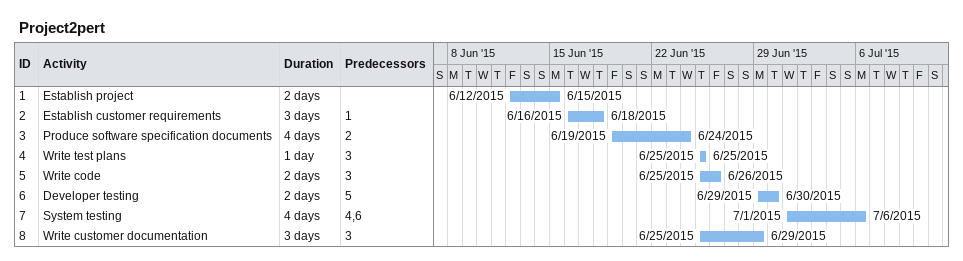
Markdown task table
Project2pert

| ID | Task | Duration | Start | Finish | Predecessors |
|---|---|---|---|---|---|
| 1 | Establish project | 2d | 2015-06-12 | 2015-06-15 |  |
| 2 | Establish customer requirements | 3d | 2015-06-16 | 2015-06-18 | 1 |
| 3 | Produce software specification documents | 4d | 2015-06-19 | 2015-06-24 | 2 |
| 4 | Write test plans | 1d | 2015-06-25 | 2015-06-25 | 3 |
| 5 | Write code | 2d | 2015-06-25 | 2015-06-26 | 3 |
| 6 | Developer testing | 2d | 2015-06-29 | 2015-06-30 | 5 |
| 7 | System testing | 4d | 2015-07-01 | 2015-07-06 | 4, 6 |
| 8 | Write customer documentation | 3d | 2015-06-25 | 2015-06-29 | 3 |
